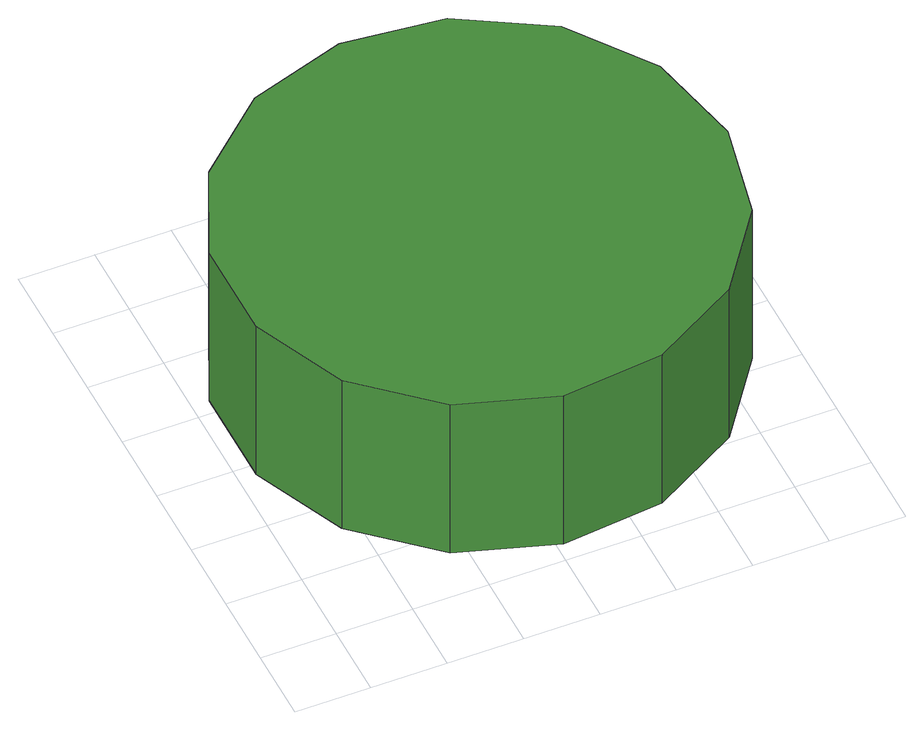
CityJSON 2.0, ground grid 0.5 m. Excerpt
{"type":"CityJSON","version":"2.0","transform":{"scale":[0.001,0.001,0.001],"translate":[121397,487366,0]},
"CityObjects":{
"tree1":{"type":"SolitaryVegetationObject","attributes":{"function":"something"},"geometry":[{"type":"MultiSurface","lod":"1","boundaries":[[[0,1,2,3,4,5,6,7,8,9,10,11,12,13,14]],[[15,16,17,18,19,20,21,22,23,24,25,26,27,28,29]],[[0,29,28,1]],[[1,28,27,2]],[[2,27,26,3]],[[3,26,25,4]],[[4,25,24,5]],[[5,24,23,6]],[[6,23,22,7]],[[7,22,21,8]],[[8,21,20,9]],[[9,20,19,10]],[[10,19,18,11]],[[11,18,17,12]],[[12,17,16,13]],[[13,16,15,14]],[[14,15,29,0]]]}]}
},
"vertices":[
[3357,1758,1675],[3215,2424,1675],[2815,2975,1675],[2225,3316,1675],[1548,3387,1675],[900,3177,1675],[394,2721,1675],[117,2099,1675],[117,1418,1675],[394,796,1675],[900,340,1675],[1548,129,1675],[2225,201,1675],[2815,541,1675],[3215,1092,1675],[3215,1092,425],[2815,541,425],[2225,201,425],[1548,129,425],[900,340,425],[394,796,425],[117,1418,425],[117,2099,425],[394,2721,425],[900,3177,425],[1548,3387,425],[2225,3316,425],[2815,2975,425],[3215,2424,425],[3357,1758,425]
]}
